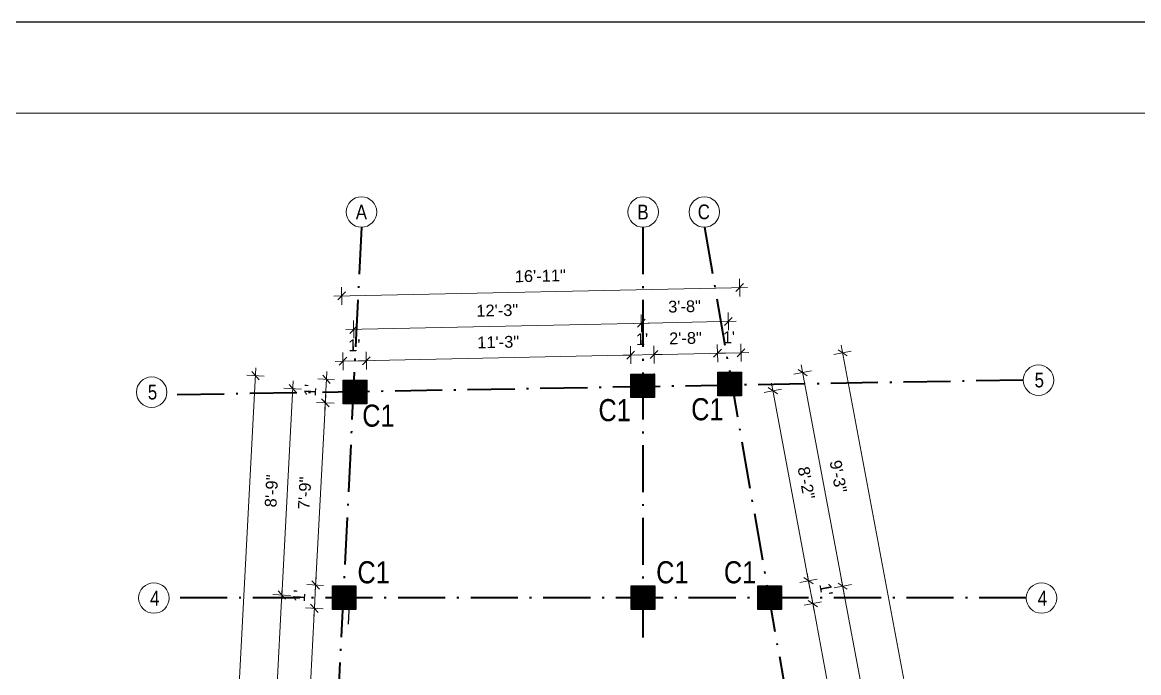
# Model space of a CAD drawing. Header units: inches. Extents: x 45643 to 70559, y -8725 to 1713.
# Drawn here: x 64008 to 64576, y -3571 to -3239 of the extents above; entities that cross this region are included whole.
import ezdxf

# ---------------------------------------------------------------- set-up
doc = ezdxf.new("R2010")
doc.units = ezdxf.units.IN
doc.header["$MEASUREMENT"] = 0
doc.linetypes.add('ACAD_ISO10W100', pattern=[18.5, 12, -3, 0.5, -3])
for name, color, linetype, lineweight in [('A-Wall', 250, 'Continuous', 40), ('A_Title Text', 105, 'Continuous', 60), ('ELE1', 3, 'Continuous', 9), ('ELEVATION', 6, 'Continuous', 30), ('Text', 7, 'Continuous', 9)]:
    doc.layers.add(name, color=color, linetype=linetype, lineweight=lineweight)
doc.styles.add('Arial', font='arial.ttf')
doc.styles.add('DIM', font='', dxfattribs={"height": 100})
doc.styles.get('DIM').set_extended_font_data('VNI-Helve-Condense')
doc.dimstyles.new('Sudeep', dxfattribs={"dimtxt": 6, "dimasz": 4, "dimexe": 4.5, "dimexo": 4.5, "dimgap": 5, "dimtad": 1, "dimdec": 0, "dimlunit": 4, "dimtxsty": 'Arial', "dimblk": 'OBLIQUE', "dimcen": 250, "dimdle": 4, "dimclrd": 86, "dimclre": 5, "dimclrt": 1, "dimadec": 0, "dimazin": 0, "dimtfac": 1, "dimtdec": 0, "dimtix": 1, "dimtmove": 1, "dimatfit": 3, "dimldrblk": 'OBLIQUE', "dimfxl": 4.5, "dimfxlon": 1, "dimfrac": 2, "dimlwd": 15, "dimlwe": 13, "dimarcsym": 0})

# ---------------------------------------------------------------- blocks, each defined once
blk = doc.blocks.new('_Oblique')
at = {"color": 0, "linetype": 'ByBlock', "lineweight": -2}
blk.add_line((-0.5, -0.5), (0.5, 0.5), dxfattribs=at)
blk = doc.blocks.new('*D833')
at = {"layer": 'A_Title Text', "color": 5, "lineweight": 13, "transparency": 16777216}
for p, q in [((64171, -3416.47), (64170.81, -3407.48)), ((64182.99, -3416.22), (64182.8, -3407.22))]:
    blk.add_line(p, q, dxfattribs=at)
at = {"layer": 'A_Title Text', "color": 86, "lineweight": 15, "transparency": 16777216}
for p, q in [((64170.9, -3411.98), (64166.91, -3412.06)), ((64170.9, -3411.98), (64182.9, -3411.72)), ((64182.9, -3411.72), (64186.9, -3411.63))]:
    blk.add_line(p, q, dxfattribs=at)
at = {"layer": 'Defpoints', "color": 0, "transparency": 16777216}
for p in [(64182.9, -3411.72), (64171.11, -3421.62), (64183.1, -3421.37)]:
    blk.add_point(p, dxfattribs=at)
at = {"layer": 'A_Title Text', "color": 86, "lineweight": 15, "transparency": 16777216, "xscale": 4, "yscale": 4, "zscale": 4}
for p, rotation in [((64170.9, -3411.98), 1.219298693829742), ((64182.9, -3411.72), 181.2192986938297)]:
    blk.add_blockref('_Oblique', p, dxfattribs=dict(at, rotation=rotation))
at = {"layer": 'A_Title Text', "color": 1, "transparency": 16777216, "insert": (64176.73, -3403.84), "char_height": 6, "attachment_point": 5, "rotation": 1.2193, "style": 'Arial'}
blk.add_mtext("1'", dxfattribs=at)
blk = doc.blocks.new('*D689')
at = {"layer": 'A_Title Text', "color": 5, "lineweight": 13, "transparency": 16777216}
for p, q in [((64317.51, -3413.36), (64317.32, -3404.36)), ((64182.99, -3416.22), (64182.8, -3407.22))]:
    blk.add_line(p, q, dxfattribs=at)
at = {"layer": 'A_Title Text', "color": 86, "lineweight": 15, "transparency": 16777216}
blk.add_line((64178.9, -3411.81), (64321.42, -3408.77), dxfattribs=at)
at = {"layer": 'Defpoints', "color": 0, "transparency": 16777216}
for p in [(64317.42, -3408.86), (64183.1, -3421.37), (64317.62, -3418.5)]:
    blk.add_point(p, dxfattribs=at)
at = {"layer": 'A_Title Text', "color": 86, "lineweight": 15, "transparency": 16777216, "xscale": 4, "yscale": 4, "zscale": 4}
for p, rotation in [((64182.9, -3411.72), 181.2192986938275), ((64317.42, -3408.86), 1.219298693827519)]:
    blk.add_blockref('_Oblique', p, dxfattribs=dict(at, rotation=rotation))
at = {"layer": 'A_Title Text', "color": 1, "transparency": 16777216, "insert": (64249.99, -3402.22), "char_height": 6, "attachment_point": 5, "rotation": 1.2193, "style": 'Arial'}
blk.add_mtext('11\'-3"', dxfattribs=at)
blk = doc.blocks.new('*D690')
at = {"layer": 'A_Title Text', "color": 5, "lineweight": 13, "transparency": 16777216}
for p, q in [((64317.51, -3413.36), (64317.32, -3404.36)), ((64329.51, -3413.1), (64329.32, -3404.1))]:
    blk.add_line(p, q, dxfattribs=at)
at = {"layer": 'A_Title Text', "color": 86, "lineweight": 15, "transparency": 16777216}
for p, q in [((64317.42, -3408.86), (64313.42, -3408.94)), ((64317.42, -3408.86), (64329.42, -3408.6)), ((64329.42, -3408.6), (64333.42, -3408.52))]:
    blk.add_line(p, q, dxfattribs=at)
at = {"layer": 'Defpoints', "color": 0, "transparency": 16777216}
for p in [(64329.42, -3408.6), (64317.62, -3418.5), (64329.62, -3418.25)]:
    blk.add_point(p, dxfattribs=at)
at = {"layer": 'A_Title Text', "color": 86, "lineweight": 15, "transparency": 16777216, "xscale": 4, "yscale": 4, "zscale": 4}
for p, rotation in [((64317.42, -3408.86), 1.219298693827504), ((64329.42, -3408.6), 181.2192986938275)]:
    blk.add_blockref('_Oblique', p, dxfattribs=dict(at, rotation=rotation))
at = {"layer": 'A_Title Text', "color": 1, "transparency": 16777216, "insert": (64323.25, -3400.72), "char_height": 6, "attachment_point": 5, "rotation": 1.2193, "style": 'Arial'}
blk.add_mtext("1'", dxfattribs=at)
blk = doc.blocks.new('*D691')
at = {"layer": 'A_Title Text', "color": 5, "lineweight": 13, "transparency": 16777216}
for p, q in [((64329.51, -3413.1), (64329.32, -3404.1)), ((64361.78, -3412.41), (64361.59, -3403.42))]:
    blk.add_line(p, q, dxfattribs=at)
at = {"layer": 'A_Title Text', "color": 86, "lineweight": 15, "transparency": 16777216}
blk.add_line((64325.42, -3408.69), (64365.69, -3407.83), dxfattribs=at)
at = {"layer": 'Defpoints', "color": 0, "transparency": 16777216}
for p in [(64361.69, -3407.91), (64329.62, -3418.25), (64361.89, -3417.56)]:
    blk.add_point(p, dxfattribs=at)
at = {"layer": 'A_Title Text', "color": 86, "lineweight": 15, "transparency": 16777216, "xscale": 4, "yscale": 4, "zscale": 4}
for p, rotation in [((64361.69, -3407.91), 1.219298693827519), ((64329.42, -3408.6), 181.2192986938275)]:
    blk.add_blockref('_Oblique', p, dxfattribs=dict(at, rotation=rotation))
at = {"layer": 'A_Title Text', "color": 1, "transparency": 16777216, "insert": (64345.38, -3400.2), "char_height": 6, "attachment_point": 5, "rotation": 1.2193, "style": 'Arial'}
blk.add_mtext('2\'-8"', dxfattribs=at)
blk = doc.blocks.new('*D692')
at = {"layer": 'A_Title Text', "color": 5, "lineweight": 13, "transparency": 16777216}
for p, q in [((64361.78, -3412.41), (64361.59, -3403.42)), ((64373.78, -3412.16), (64373.59, -3403.16))]:
    blk.add_line(p, q, dxfattribs=at)
at = {"layer": 'A_Title Text', "color": 86, "lineweight": 15, "transparency": 16777216}
for p, q in [((64361.69, -3407.91), (64357.69, -3408)), ((64361.69, -3407.91), (64373.69, -3407.66)), ((64373.69, -3407.66), (64377.69, -3407.57))]:
    blk.add_line(p, q, dxfattribs=at)
at = {"layer": 'Defpoints', "color": 0, "transparency": 16777216}
for p in [(64373.69, -3407.66), (64361.89, -3417.56), (64373.89, -3417.31)]:
    blk.add_point(p, dxfattribs=at)
at = {"layer": 'A_Title Text', "color": 86, "lineweight": 15, "transparency": 16777216, "xscale": 4, "yscale": 4, "zscale": 4}
for p, rotation in [((64361.69, -3407.91), 1.219298693827504), ((64373.69, -3407.66), 181.2192986938275)]:
    blk.add_blockref('_Oblique', p, dxfattribs=dict(at, rotation=rotation))
at = {"layer": 'A_Title Text', "color": 1, "transparency": 16777216, "insert": (64367.52, -3399.78), "char_height": 6, "attachment_point": 5, "rotation": 1.2193, "style": 'Arial'}
blk.add_mtext("1'", dxfattribs=at)
blk = doc.blocks.new('*D693')
at = {"layer": 'A_Title Text', "color": 5, "lineweight": 13, "transparency": 16777216}
for p, q in [((64323.04, -3397.09), (64322.85, -3388.09)), ((64176.53, -3400.21), (64176.33, -3391.21))]:
    blk.add_line(p, q, dxfattribs=at)
at = {"layer": 'A_Title Text', "color": 86, "lineweight": 15, "transparency": 16777216}
blk.add_line((64172.43, -3395.79), (64326.94, -3392.5), dxfattribs=at)
at = {"layer": 'Defpoints', "color": 0, "transparency": 16777216}
for p in [(64322.94, -3392.59), (64177.11, -3427.62), (64323.62, -3424.5)]:
    blk.add_point(p, dxfattribs=at)
at = {"layer": 'A_Title Text', "color": 86, "lineweight": 15, "transparency": 16777216, "xscale": 4, "yscale": 4, "zscale": 4}
for p, rotation in [((64176.43, -3395.71), 181.2201277268299), ((64322.94, -3392.59), 1.220127726829929)]:
    blk.add_blockref('_Oblique', p, dxfattribs=dict(at, rotation=rotation))
at = {"layer": 'A_Title Text', "color": 1, "transparency": 16777216, "insert": (64249.52, -3386.08), "char_height": 6, "attachment_point": 5, "rotation": 1.2201, "style": 'Arial'}
blk.add_mtext('12\'-3"', dxfattribs=at)
blk = doc.blocks.new('*D694')
at = {"layer": 'A_Title Text', "color": 5, "lineweight": 13, "transparency": 16777216}
for p, q in [((64323.04, -3397.09), (64322.85, -3388.09)), ((64367.31, -3396.14), (64367.12, -3387.14))]:
    blk.add_line(p, q, dxfattribs=at)
at = {"layer": 'A_Title Text', "color": 86, "lineweight": 15, "transparency": 16777216}
blk.add_line((64318.95, -3392.67), (64371.21, -3391.56), dxfattribs=at)
at = {"layer": 'Defpoints', "color": 0, "transparency": 16777216}
for p in [(64367.21, -3391.64), (64323.62, -3424.5), (64367.89, -3423.56)]:
    blk.add_point(p, dxfattribs=at)
at = {"layer": 'A_Title Text', "color": 86, "lineweight": 15, "transparency": 16777216, "xscale": 4, "yscale": 4, "zscale": 4}
for p, rotation in [((64322.94, -3392.59), 181.2201277268422), ((64367.21, -3391.64), 1.220127726842232)]:
    blk.add_blockref('_Oblique', p, dxfattribs=dict(at, rotation=rotation))
at = {"layer": 'A_Title Text', "color": 1, "transparency": 16777216, "insert": (64344.91, -3384.05), "char_height": 6, "attachment_point": 5, "rotation": 1.2201, "style": 'Arial'}
blk.add_mtext('3\'-8"', dxfattribs=at)
blk = doc.blocks.new('*D695')
at = {"layer": 'A_Title Text', "color": 5, "lineweight": 13, "transparency": 16777216}
for p, q in [((64373.07, -3378.9), (64372.88, -3369.9)), ((64170.29, -3383.21), (64170.1, -3374.22))]:
    blk.add_line(p, q, dxfattribs=at)
at = {"layer": 'A_Title Text', "color": 86, "lineweight": 15, "transparency": 16777216}
blk.add_line((64166.2, -3378.8), (64376.98, -3374.31), dxfattribs=at)
at = {"layer": 'Defpoints', "color": 0, "transparency": 16777216}
for p in [(64372.98, -3374.4), (64171.11, -3421.62), (64373.89, -3417.31)]:
    blk.add_point(p, dxfattribs=at)
at = {"layer": 'A_Title Text', "color": 86, "lineweight": 15, "transparency": 16777216, "xscale": 4, "yscale": 4, "zscale": 4}
for p, rotation in [((64170.2, -3378.71), 181.2192986933517), ((64372.98, -3374.4), 1.219298693351708)]:
    blk.add_blockref('_Oblique', p, dxfattribs=dict(at, rotation=rotation))
at = {"layer": 'A_Title Text', "color": 1, "transparency": 16777216, "insert": (64271.42, -3368.5), "char_height": 6, "attachment_point": 5, "rotation": 1.2193, "style": 'Arial'}
blk.add_mtext('16\'-11"', dxfattribs=at)
blk = doc.blocks.new('*D837')
at = {"layer": 'A_Title Text', "color": 86, "lineweight": 15, "transparency": 16777216}
blk.add_line((64156.79, -3529.91), (64162.16, -3429.14), dxfattribs=at)
at = {"layer": 'A_Title Text', "color": 5, "lineweight": 13, "transparency": 16777216}
for p, q in [((64166.44, -3433.37), (64157.45, -3432.9)), ((64161.04, -3526.13), (64152.51, -3525.68))]:
    blk.add_line(p, q, dxfattribs=at)
at = {"layer": 'Defpoints', "color": 0, "transparency": 16777216}
for p in [(64161.94, -3433.13), (64171.11, -3433.62), (64165.53, -3526.37)]:
    blk.add_point(p, dxfattribs=at)
at = {"layer": 'A_Title Text', "color": 86, "lineweight": 15, "transparency": 16777216, "xscale": 4, "yscale": 4, "zscale": 4}
for p, rotation in [((64161.94, -3433.13), 86.95153107069835), ((64157, -3525.92), 266.9515310706984)]:
    blk.add_blockref('_Oblique', p, dxfattribs=dict(at, rotation=rotation))
at = {"layer": 'A_Title Text', "color": 1, "transparency": 16777216, "insert": (64151.42, -3479.1), "char_height": 6, "attachment_point": 5, "rotation": 86.9515, "style": 'Arial'}
blk.add_mtext('7\'-9"', dxfattribs=at)
blk = doc.blocks.new('*D838')
at = {"layer": 'A_Title Text', "color": 86, "lineweight": 15, "transparency": 16777216}
for p, q in [((64162.58, -3421.17), (64162.79, -3417.17)), ((64161.94, -3433.13), (64162.58, -3421.17)), ((64161.94, -3433.13), (64161.73, -3437.13))]:
    blk.add_line(p, q, dxfattribs=at)
at = {"layer": 'A_Title Text', "color": 5, "lineweight": 13, "transparency": 16777216}
for p, q in [((64166.62, -3421.38), (64158.09, -3420.93)), ((64166.44, -3433.37), (64157.45, -3432.9))]:
    blk.add_line(p, q, dxfattribs=at)
at = {"layer": 'Defpoints', "color": 0, "transparency": 16777216}
for p in [(64162.58, -3421.17), (64171.11, -3421.62), (64171.11, -3433.62)]:
    blk.add_point(p, dxfattribs=at)
at = {"layer": 'A_Title Text', "color": 86, "lineweight": 15, "transparency": 16777216, "xscale": 4, "yscale": 4, "zscale": 4}
for p, rotation in [((64162.58, -3421.17), 266.9515310706984), ((64161.94, -3433.13), 86.95153107069831)]:
    blk.add_blockref('_Oblique', p, dxfattribs=dict(at, rotation=rotation))
at = {"layer": 'A_Title Text', "color": 1, "transparency": 16777216, "insert": (64154.26, -3426.73), "char_height": 6, "attachment_point": 5, "rotation": 86.9515, "style": 'Arial'}
blk.add_mtext("1'", dxfattribs=at)
blk = doc.blocks.new('*D698')
at = {"layer": 'A_Title Text', "color": 86, "lineweight": 15, "transparency": 16777216}
blk.add_line((64139.55, -3534.99), (64145.57, -3421.94), dxfattribs=at)
at = {"layer": 'A_Title Text', "color": 5, "lineweight": 13, "transparency": 16777216}
for p, q in [((64149.85, -3426.17), (64140.86, -3425.69)), ((64144.26, -3531.24), (64135.27, -3530.76))]:
    blk.add_line(p, q, dxfattribs=at)
at = {"layer": 'Defpoints', "color": 0, "transparency": 16777216}
for p in [(64145.36, -3425.93), (64177.11, -3427.62), (64165.53, -3532.37)]:
    blk.add_point(p, dxfattribs=at)
at = {"layer": 'A_Title Text', "color": 86, "lineweight": 15, "transparency": 16777216, "xscale": 4, "yscale": 4, "zscale": 4}
for p, rotation in [((64145.36, -3425.93), 86.95153107069835), ((64139.76, -3531), 266.9515310706984)]:
    blk.add_blockref('_Oblique', p, dxfattribs=dict(at, rotation=rotation))
at = {"layer": 'A_Title Text', "color": 1, "transparency": 16777216, "insert": (64134.51, -3478.04), "char_height": 6, "attachment_point": 5, "rotation": 86.9515, "style": 'Arial'}
blk.add_mtext('8\'-9"', dxfattribs=at)
blk = doc.blocks.new('*D699')
at = {"layer": 'A_Title Text', "color": 86, "lineweight": 15, "transparency": 16777216}
blk.add_line((64126.59, -3415.25), (64108.3, -3758.67), dxfattribs=at)
at = {"layer": 'A_Title Text', "color": 5, "lineweight": 13, "transparency": 16777216}
for p, q in [((64130.87, -3419.48), (64121.89, -3419)), ((64113.01, -3754.92), (64104.02, -3754.44))]:
    blk.add_line(p, q, dxfattribs=at)
at = {"layer": 'Defpoints', "color": 0, "transparency": 16777216}
for p in [(64171.11, -3421.62), (64108.52, -3754.68), (64153.25, -3757.06)]:
    blk.add_point(p, dxfattribs=at)
at = {"layer": 'A_Title Text', "color": 86, "lineweight": 15, "transparency": 16777216, "xscale": 4, "yscale": 4, "zscale": 4}
for p, rotation in [((64126.38, -3419.24), 86.95153107106754), ((64108.52, -3754.68), 266.9515310710676)]:
    blk.add_blockref('_Oblique', p, dxfattribs=dict(at, rotation=rotation))
at = {"layer": 'A_Title Text', "color": 1, "transparency": 16777216, "insert": (64109.4, -3586.53), "char_height": 6, "attachment_point": 5, "rotation": 86.9515, "style": 'Arial'}
blk.add_mtext("28'", dxfattribs=at)
blk = doc.blocks.new('*D705')
at = {"layer": 'A_Title Text', "color": 5, "lineweight": 13, "transparency": 16777216}
for p, q in [((64385.48, -3427.82), (64394.32, -3426.16)), ((64403.62, -3524.62), (64412.47, -3522.96))]:
    blk.add_line(p, q, dxfattribs=at)
at = {"layer": 'A_Title Text', "color": 86, "lineweight": 15, "transparency": 16777216}
blk.add_line((64389.16, -3423.06), (64408.78, -3527.72), dxfattribs=at)
at = {"layer": 'Defpoints', "color": 0, "transparency": 16777216}
for p in [(64376.18, -3429.56), (64408.05, -3523.79), (64394.29, -3526.37)]:
    blk.add_point(p, dxfattribs=at)
at = {"layer": 'A_Title Text', "color": 86, "lineweight": 15, "transparency": 16777216, "xscale": 4, "yscale": 4, "zscale": 4}
for p, rotation in [((64389.9, -3426.99), 100.6171471808367), ((64408.05, -3523.79), 280.6171471808366)]:
    blk.add_blockref('_Oblique', p, dxfattribs=dict(at, rotation=rotation))
at = {"layer": 'A_Title Text', "color": 1, "transparency": 16777216, "insert": (64406.9, -3473.91), "char_height": 6, "attachment_point": 5, "rotation": 280.6171, "style": 'Arial'}
blk.add_mtext('8\'-2"', dxfattribs=at)
blk = doc.blocks.new('*D708')
at = {"layer": 'A_Title Text', "color": 5, "lineweight": 13, "transparency": 16777216}
for p, q in [((64400.65, -3418.55), (64409.5, -3416.89)), ((64421.05, -3527.35), (64429.89, -3525.7))]:
    blk.add_line(p, q, dxfattribs=at)
at = {"layer": 'A_Title Text', "color": 86, "lineweight": 15, "transparency": 16777216}
blk.add_line((64404.34, -3413.79), (64426.21, -3530.46), dxfattribs=at)
at = {"layer": 'Defpoints', "color": 0, "transparency": 16777216}
for p in [(64373.89, -3423.56), (64425.47, -3526.53), (64394.29, -3532.37)]:
    blk.add_point(p, dxfattribs=at)
at = {"layer": 'A_Title Text', "color": 86, "lineweight": 15, "transparency": 16777216, "xscale": 4, "yscale": 4, "zscale": 4}
for p, rotation in [((64405.07, -3417.72), 100.616805821215), ((64425.47, -3526.53), 280.616805821215)]:
    blk.add_blockref('_Oblique', p, dxfattribs=dict(at, rotation=rotation))
at = {"layer": 'A_Title Text', "color": 1, "transparency": 16777216, "insert": (64423.2, -3470.64), "char_height": 6, "attachment_point": 5, "rotation": 280.6168, "style": 'Arial'}
blk.add_mtext('9\'-3"', dxfattribs=at)
blk = doc.blocks.new('*D711')
at = {"layer": 'A_Title Text', "color": 86, "lineweight": 15, "transparency": 16777216}
blk.add_line((64500.93, -3811.35), (64424.69, -3403.74), dxfattribs=at)
at = {"layer": 'A_Title Text', "color": 5, "lineweight": 13, "transparency": 16777216}
for p, q in [((64421.01, -3408.49), (64429.85, -3406.84)), ((64495.77, -3808.25), (64504.62, -3806.6))]:
    blk.add_line(p, q, dxfattribs=at)
at = {"layer": 'Defpoints', "color": 0, "transparency": 16777216}
for p in [(64425.43, -3407.67), (64373.89, -3417.31), (64448.65, -3817.06)]:
    blk.add_point(p, dxfattribs=at)
at = {"layer": 'A_Title Text', "color": 86, "lineweight": 15, "transparency": 16777216, "xscale": 4, "yscale": 4, "zscale": 4}
for p, rotation in [((64425.43, -3407.67), 100.5933034571072), ((64500.19, -3807.42), 280.5933034571073)]:
    blk.add_blockref('_Oblique', p, dxfattribs=dict(at, rotation=rotation))
at = {"layer": 'A_Title Text', "color": 1, "transparency": 16777216, "insert": (64470.74, -3606.06), "char_height": 6, "attachment_point": 5, "rotation": 280.5933, "style": 'Arial'}
blk.add_mtext('33\'-11"', dxfattribs=at)
blk = doc.blocks.new('*D1032')
at = {"layer": 'A_Title Text', "color": 5, "lineweight": 13, "transparency": 16777216}
for p, q in [((64405.8, -3536.21), (64414.64, -3534.55)), ((64425.87, -3643.3), (64434.72, -3641.64))]:
    blk.add_line(p, q, dxfattribs=at)
at = {"layer": 'A_Title Text', "color": 86, "lineweight": 15, "transparency": 16777216}
blk.add_line((64431.03, -3646.41), (64409.48, -3531.45), dxfattribs=at)
at = {"layer": 'Defpoints', "color": 0, "transparency": 16777216}
for p in [(64410.22, -3535.38), (64394.29, -3538.37), (64416.48, -3645.06)]:
    blk.add_point(p, dxfattribs=at)
at = {"layer": 'A_Title Text', "color": 86, "lineweight": 15, "transparency": 16777216, "xscale": 4, "yscale": 4, "zscale": 4}
for p, rotation in [((64410.22, -3535.38), 100.6171471808367), ((64430.29, -3642.47), 280.6171471808366)]:
    blk.add_blockref('_Oblique', p, dxfattribs=dict(at, rotation=rotation))
at = {"layer": 'A_Title Text', "color": 1, "transparency": 16777216, "insert": (64428.18, -3587.44), "char_height": 6, "attachment_point": 5, "rotation": 280.6171, "style": 'Arial'}
blk.add_mtext('9\'-1"', dxfattribs=at)
blk = doc.blocks.new('*D1033')
at = {"layer": 'A_Title Text', "color": 5, "lineweight": 13, "transparency": 16777216}
for p, q in [((64403.62, -3524.62), (64412.47, -3522.96)), ((64405.8, -3536.21), (64414.64, -3534.55))]:
    blk.add_line(p, q, dxfattribs=at)
at = {"layer": 'A_Title Text', "color": 86, "lineweight": 15, "transparency": 16777216}
for p, q in [((64408.05, -3523.79), (64407.31, -3519.86)), ((64410.22, -3535.38), (64408.05, -3523.79)), ((64410.22, -3535.38), (64410.96, -3539.32))]:
    blk.add_line(p, q, dxfattribs=at)
at = {"layer": 'Defpoints', "color": 0, "transparency": 16777216}
for p in [(64408.05, -3523.79), (64394.29, -3526.37), (64394.29, -3538.37)]:
    blk.add_point(p, dxfattribs=at)
at = {"layer": 'A_Title Text', "color": 86, "lineweight": 15, "transparency": 16777216, "xscale": 4, "yscale": 4, "zscale": 4}
for p, rotation in [((64408.05, -3523.79), 280.6171471808366), ((64410.22, -3535.38), 100.6171471808367)]:
    blk.add_blockref('_Oblique', p, dxfattribs=dict(at, rotation=rotation))
at = {"layer": 'A_Title Text', "color": 1, "transparency": 16777216, "insert": (64417.01, -3528.11), "char_height": 6, "attachment_point": 5, "rotation": 280.6171, "style": 'Arial'}
blk.add_mtext("1'", dxfattribs=at)
blk = doc.blocks.new('*D1034')
at = {"layer": 'A_Title Text', "color": 86, "lineweight": 15, "transparency": 16777216}
for p, q in [((64157, -3525.92), (64157.21, -3521.92)), ((64157, -3525.92), (64156.36, -3537.88)), ((64156.36, -3537.88), (64156.15, -3541.88))]:
    blk.add_line(p, q, dxfattribs=at)
at = {"layer": 'A_Title Text', "color": 5, "lineweight": 13, "transparency": 16777216}
for p, q in [((64161.04, -3526.13), (64152.51, -3525.68)), ((64160.86, -3538.12), (64151.87, -3537.64))]:
    blk.add_line(p, q, dxfattribs=at)
at = {"layer": 'Defpoints', "color": 0, "transparency": 16777216}
for p in [(64165.53, -3526.37), (64156.36, -3537.88), (64165.53, -3538.37)]:
    blk.add_point(p, dxfattribs=at)
at = {"layer": 'A_Title Text', "color": 86, "lineweight": 15, "transparency": 16777216, "xscale": 4, "yscale": 4, "zscale": 4}
for p, rotation in [((64157, -3525.92), 266.9515310706984), ((64156.36, -3537.88), 86.95153107069835)]:
    blk.add_blockref('_Oblique', p, dxfattribs=dict(at, rotation=rotation))
at = {"layer": 'A_Title Text', "color": 1, "transparency": 16777216, "insert": (64148.68, -3531.47), "char_height": 6, "attachment_point": 5, "rotation": 86.9515, "style": 'Arial'}
blk.add_mtext("1'", dxfattribs=at)
blk = doc.blocks.new('*D1035')
at = {"layer": 'A_Title Text', "color": 86, "lineweight": 15, "transparency": 16777216}
blk.add_line((64156.58, -3533.89), (64150.47, -3648.6), dxfattribs=at)
at = {"layer": 'A_Title Text', "color": 5, "lineweight": 13, "transparency": 16777216}
for p, q in [((64160.86, -3538.12), (64151.87, -3537.64)), ((64154.72, -3644.82), (64146.19, -3644.37))]:
    blk.add_line(p, q, dxfattribs=at)
at = {"layer": 'Defpoints', "color": 0, "transparency": 16777216}
for p in [(64165.53, -3538.37), (64150.68, -3644.61), (64159.21, -3645.06)]:
    blk.add_point(p, dxfattribs=at)
at = {"layer": 'A_Title Text', "color": 86, "lineweight": 15, "transparency": 16777216, "xscale": 4, "yscale": 4, "zscale": 4}
for p, rotation in [((64156.36, -3537.88), 86.95153107069831), ((64150.68, -3644.61), 266.9515310706984)]:
    blk.add_blockref('_Oblique', p, dxfattribs=dict(at, rotation=rotation))
at = {"layer": 'A_Title Text', "color": 1, "transparency": 16777216, "insert": (64145.47, -3590.82), "char_height": 6, "attachment_point": 5, "rotation": 86.9515, "style": 'Arial'}
blk.add_mtext('8\'-11"', dxfattribs=at)
blk = doc.blocks.new('*D1036')
at = {"layer": 'A_Title Text', "color": 86, "lineweight": 15, "transparency": 16777216}
blk.add_line((64424.73, -3522.59), (64448.45, -3649.14), dxfattribs=at)
at = {"layer": 'A_Title Text', "color": 5, "lineweight": 13, "transparency": 16777216}
for p, q in [((64421.05, -3527.35), (64429.89, -3525.7)), ((64443.29, -3646.04), (64452.14, -3644.38))]:
    blk.add_line(p, q, dxfattribs=at)
at = {"layer": 'Defpoints', "color": 0, "transparency": 16777216}
for p in [(64394.29, -3532.37), (64447.72, -3645.21), (64416.48, -3651.06)]:
    blk.add_point(p, dxfattribs=at)
at = {"layer": 'A_Title Text', "color": 86, "lineweight": 15, "transparency": 16777216, "xscale": 4, "yscale": 4, "zscale": 4}
for p, rotation in [((64425.47, -3526.53), 100.616805821215), ((64447.72, -3645.21), 280.616805821215)]:
    blk.add_blockref('_Oblique', p, dxfattribs=dict(at, rotation=rotation))
at = {"layer": 'A_Title Text', "color": 1, "transparency": 16777216, "insert": (64444.52, -3584.38), "char_height": 6, "attachment_point": 5, "rotation": 280.6168, "style": 'Arial'}
blk.add_mtext('10\'-1"', dxfattribs=at)
blk = doc.blocks.new('*D1037')
at = {"layer": 'A_Title Text', "color": 86, "lineweight": 15, "transparency": 16777216}
blk.add_line((64139.97, -3527), (64133.23, -3653.68), dxfattribs=at)
at = {"layer": 'A_Title Text', "color": 5, "lineweight": 13, "transparency": 16777216}
for p, q in [((64144.26, -3531.24), (64135.27, -3530.76)), ((64137.93, -3649.93), (64128.95, -3649.45))]:
    blk.add_line(p, q, dxfattribs=at)
at = {"layer": 'Defpoints', "color": 0, "transparency": 16777216}
for p in [(64165.53, -3532.37), (64133.44, -3649.69), (64159.21, -3651.06)]:
    blk.add_point(p, dxfattribs=at)
at = {"layer": 'A_Title Text', "color": 86, "lineweight": 15, "transparency": 16777216, "xscale": 4, "yscale": 4, "zscale": 4}
for p, rotation in [((64139.76, -3531), 86.95153107069831), ((64133.44, -3649.69), 266.9515310706984)]:
    blk.add_blockref('_Oblique', p, dxfattribs=dict(at, rotation=rotation))
at = {"layer": 'A_Title Text', "color": 1, "transparency": 16777216, "insert": (64128.55, -3589.92), "char_height": 6, "attachment_point": 5, "rotation": 86.9515, "style": 'Arial'}
blk.add_mtext('9\'-11"', dxfattribs=at)

msp = doc.modelspace()

# ---------------------------------------------------------------- hatches: boundary and pattern name
at = {"layer": 'ELEVATION'}
h = msp.add_hatch(dxfattribs=at)
h.set_pattern_fill('ANSI31', color=256)
h.set_pattern_definition([(45, (37162.78449, 12868.9444), (-0.08838834765, 0.08838834765), [])])
h.paths.add_polyline_path([(64183.11, -3421.623), (64171.11, -3421.623), (64171.11, -3433.623), (64183.11, -3433.623)])
h = msp.add_hatch(dxfattribs=at)
h.set_pattern_fill('ANSI31', color=256)
h.set_pattern_definition([(45, (37309.29886, 12872.06493), (-0.08838834765, 0.08838834765), [])])
h.paths.add_polyline_path([(64329.624, -3418.502), (64317.624, -3418.502), (64317.624, -3430.502), (64329.624, -3430.502)])
h = msp.add_hatch(dxfattribs=at)
h.set_pattern_fill('ANSI31', color=256)
h.set_pattern_definition([(45, (37353.56656, 12873.00545), (-0.08838834765, 0.08838834765), [])])
h.paths.add_polyline_path([(64373.892, -3417.562), (64361.892, -3417.562), (64361.892, -3429.562), (64373.892, -3429.562)])
h = msp.add_hatch(dxfattribs=at)
h.set_pattern_fill('ANSI31', color=256)
h.set_pattern_definition([(45, (37157.20607, 12764.19732), (-0.08838834765, 0.08838834765), [])])
h.paths.add_polyline_path([(64177.531, -3526.37), (64165.531, -3526.37), (64165.531, -3538.37), (64177.531, -3538.37)])
h = msp.add_hatch(dxfattribs=at)
h.set_pattern_fill('ANSI31', color=256)
h.set_pattern_definition([(45, (37309.36516, 12764.19732), (-0.08838834765, 0.08838834765), [])])
h.paths.add_polyline_path([(64329.69, -3526.37), (64317.69, -3526.37), (64317.69, -3538.37), (64329.69, -3538.37)])
h = msp.add_hatch(dxfattribs=at)
h.set_pattern_fill('ANSI31', color=256)
h.set_pattern_definition([(45, (37373.96249, 12764.19732), (-0.08838834765, 0.08838834765), [])])
h.paths.add_polyline_path([(64394.288, -3526.37), (64382.288, -3526.37), (64382.288, -3538.37), (64394.288, -3538.37)])

# ---------------------------------------------------------------- linework, layer by layer
at = {"layer": 'A-Wall', "color": 6, "linetype": 'ACAD_ISO10W100', "ltscale": 2}
for p, q in [((64180.345, -3343.685), (64154.007, -3875.8)), ((64323.69, -3343.685), (64323.69, -3553.343)), ((64354.989, -3343.685), (64425.11, -3745.167)), ((64517.393, -3421.57), (64081.109, -3429.196)), ((64518.974, -3532.477), (64082.389, -3532.477))]:
    msp.add_line(p, q, dxfattribs=at)
at = {"layer": 'Defpoints'}
msp.add_lwpolyline([(66616.618, -3239.316), (63439.018, -3239.316), (63439.018, -5487.285), (66616.618, -5487.285)], close=True, dxfattribs=at)
at = {"layer": 'ELE1'}
msp.add_lwpolyline([(63485.335, -3285.634), (66570.3, -3285.634), (66570.3, -5440.967), (63485.335, -5440.967)], close=True, dxfattribs=at)
at = {"layer": 'ELEVATION'}
for p, q in [((64183.11, -3421.623), (64183.104, -3421.368)), ((64329.624, -3418.502), (64329.624, -3418.249)), ((64373.892, -3417.562), (64373.892, -3417.307)), ((64165.531, -3529.37), (64165.531, -3538.37)), ((64317.69, -3529.37), (64317.69, -3538.37)), ((64382.288, -3529.37), (64382.288, -3538.37)), ((64174.065, -3535.37), (64173.507, -3545.843))]:
    msp.add_line(p, q, dxfattribs=at)
for points in [[(64171.11, -3421.623), (64183.11, -3421.623), (64183.11, -3433.623), (64171.11, -3433.623)], [(64317.624, -3418.502), (64329.624, -3418.502), (64329.624, -3430.502), (64317.624, -3430.502)], [(64361.892, -3417.562), (64373.892, -3417.562), (64373.892, -3429.562), (64361.892, -3429.562)], [(64165.531, -3526.37), (64177.531, -3526.37), (64177.531, -3538.37), (64165.531, -3538.37)], [(64317.69, -3526.37), (64329.69, -3526.37), (64329.69, -3538.37), (64317.69, -3538.37)], [(64382.288, -3526.37), (64394.288, -3526.37), (64394.288, -3538.37), (64382.288, -3538.37)]]:
    msp.add_lwpolyline(points, close=True, dxfattribs=at)
at = {"layer": 'Text', "ltscale": 0.5}
for centre in [(64180.345, -3335.921), (64323.81, -3335.921), (64354.989, -3335.921), (64525.157, -3421.57), (64073.484, -3427.73), (64074.625, -3532.585), (64526.738, -3532.585)]:
    msp.add_circle(centre, 7.764, dxfattribs=at)

# ---------------------------------------------------------------- texts
at = {"layer": 'Text', "ltscale": 0.5, "char_height": 7.5, "width": 853.30779, "attachment_point": 9, "style": 'DIM'}
for s, insert in [('A', (64183.167, -3339.732)), ('B', (64326.633, -3339.733)), ('C', (64357.811, -3339.732)), ('5', (64527.98, -3425.382)), ('5', (64076.306, -3431.542)), ('4', (64077.447, -3536.396)), ('4', (64529.56, -3536.396))]:
    msp.add_mtext(s, dxfattribs=dict(at, insert=insert))
at = {"layer": 'Text', "color": 40, "ltscale": 0.5, "true_color": 0xf8d731, "char_height": 11.25, "width": 1279.96169, "attachment_point": 9, "style": 'DIM'}
for insert in [(64197.223, -3445.444), (64317.519, -3442.651), (64364.764, -3442.191), (64194.758, -3525.243), (64346.918, -3525.243), (64381.433, -3525.243)]:
    msp.add_mtext('C1', dxfattribs=dict(at, insert=insert))

# ---------------------------------------------------------------- dimensions: what is measured, and where the dimension line sits
at = {"layer": 'A_Title Text'}
for p1, p2, distance, picture, middle in [((64171.11, -3421.623), (64373.892, -3417.307), 42.918, '*D695', (64271.416, -3368.495)), ((64177.11, -3427.623), (64323.624, -3424.502), 31.923, '*D693', (64249.515, -3386.083)), ((64171.11, -3421.623), (64183.104, -3421.368), 9.65, '*D833', (64176.731, -3403.837)), ((64448.65, -3817.063), (64373.886, -3417.307), -52.436, '*D711', (64470.739, -3606.062)), ((64171.11, -3421.623), (64153.245, -3757.063), -44.792, '*D699', (64109.397, -3586.532)), ((64373.892, -3423.562), (64394.288, -3532.37), 31.724, '*D708', (64423.198, -3470.635))]:
    dim = msp.add_aligned_dim(p1=p1, p2=p2, distance=distance, dimstyle='Sudeep', dxfattribs=at)
    dim.commit()
    dim.dimension.update_dxf_attribs({"geometry": picture, "text_midpoint": middle})
for base, p1, p2, angle, picture, middle in [((64367.212, -3391.643), (64323.624, -3424.502), (64367.892, -3423.562), 181.22013, '*D694', (64344.906, -3384.051)), ((64317.419, -3408.857), (64183.104, -3421.368), (64317.624, -3418.504), 181.2193, '*D689', (64249.987, -3402.225)), ((64329.419, -3408.601), (64317.624, -3418.504), (64329.624, -3418.249), 181.2193, '*D690', (64323.248, -3400.719)), ((64361.686, -3407.915), (64329.624, -3418.249), (64361.892, -3417.562), 181.2193, '*D691', (64345.381, -3400.196)), ((64373.686, -3407.659), (64361.892, -3417.562), (64373.892, -3417.307), 181.2193, '*D692', (64367.516, -3399.776)), ((64162.58, -3421.169), (64171.11, -3433.623), (64171.11, -3421.623), 266.95153, '*D838', (64154.261, -3426.726)), ((64145.357, -3425.932), (64165.531, -3532.37), (64177.11, -3427.623), 266.95153, '*D698', (64134.507, -3478.036)), ((64408.045, -3523.791), (64376.183, -3429.562), (64394.288, -3526.37), 100.61715, '*D705', (64406.898, -3473.905)), ((64161.943, -3433.135), (64165.531, -3526.37), (64171.11, -3433.623), 266.95153, '*D837', (64151.42, -3479.096)), ((64156.364, -3537.882), (64165.531, -3526.37), (64165.531, -3538.37), 266.95153, '*D1034', (64148.682, -3531.473)), ((64408.045, -3523.791), (64394.288, -3538.37), (64394.288, -3526.37), 100.61715, '*D1033', (64417.007, -3528.111)), ((64447.716, -3645.208), (64394.288, -3532.37), (64416.484, -3651.063), 100.61681, '*D1036', (64444.518, -3584.381)), ((64133.44, -3649.69), (64165.531, -3532.37), (64159.21, -3651.063), 266.95153, '*D1037', (64128.549, -3589.915)), ((64150.681, -3644.608), (64165.531, -3538.37), (64159.21, -3645.063), 266.95153, '*D1035', (64145.471, -3590.816)), ((64410.218, -3535.384), (64416.484, -3645.063), (64394.288, -3538.37), 100.61715, '*D1032', (64428.181, -3587.443))]:
    dim = msp.add_linear_dim(base=base, p1=p1, p2=p2, angle=angle, dimstyle='Sudeep', dxfattribs=at)
    dim.commit()
    dim.dimension.update_dxf_attribs({"geometry": picture, "text_midpoint": middle})

doc.saveas('drawing.dxf')
